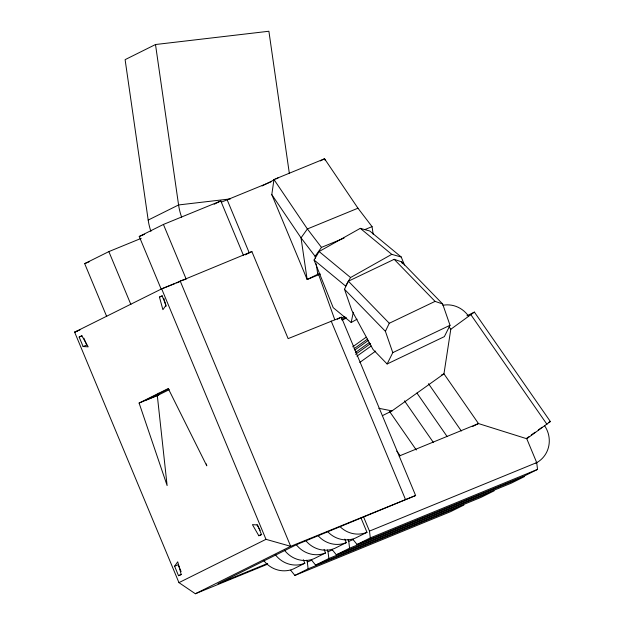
<?xml version="1.0" encoding="UTF-8"?>
<svg xmlns="http://www.w3.org/2000/svg" width="625" height="625" viewBox="0 0 625 625"><rect width="100%" height="100%" fill="white"/><g stroke="black" fill="none" stroke-linecap="round" stroke-linejoin="round"><path stroke-width="0.94" d="M320.445 274.055L307.148 279.508L271.797 194.617L273.977 179.523L324.555 158.773L357.969 208.211L372.055 226.633L373.172 234.25M449.156 326.922L450.789 329.281L443.961 373.836L478.477 423.562L526.766 438.734L536.711 462.609L537.539 469.406L524.273 476.008L357.039 544.484L352.898 539.344M404.477 265.086L401.242 257.016L369.773 231.008L360.289 228.344L319.102 251.531L314.086 260.016L333.203 307.648L351.172 322.508L353.281 312.305M344.5 289.258L348.383 281.195L394.172 259.32L401.742 261.914L442.641 303.977L450.023 325.281L444.352 336.633L387.117 363.984L373.016 349.438L351.883 310.57L344.5 289.258L385.406 331.328L392.781 352.633L387.117 363.984M385.406 331.328L389.281 323.266L435.078 301.383L442.641 303.977M401.242 257.016L391.75 254.352L350.562 277.539L345.555 286.023L314.086 260.016M315.391 258.172L315.117 256.297L321.469 247.383L344.047 238.117M174.594 566.219L177.727 561.82L181.172 574.391L178.539 575.695L174.594 566.219L178.234 564.727L181.109 571.617M450.789 329.281L474.391 312.094L550.367 421.547L526.766 438.734M352.703 346.812L366.164 337.211M354.094 348.688L367.555 339.086M354.742 350.086L368.227 340.469M355.312 352.539L369.594 342.359M355.555 354.297L370.633 343.547M356.914 356.188L371.195 346M359.805 362.422L375.688 351.094M382.422 415.656L392.016 410.883L443.961 373.836L441.344 375.141M526.609 438.305L528.938 436.641M531.273 434.984L535.156 432.211M538.266 429.992L542.148 427.219M351.172 322.508L357.086 319.172M262.141 185.945L274.055 179.906M275.758 179.039L278.312 177.75M320.305 160.938L324.555 158.773L325.305 160.57M319.391 273.461L307.148 279.508L301.031 237.867L271.797 194.617M289.328 173.32L268.891 31.25L155.5 44.523L125.109 59.648L148.188 220.078A59.297 56.812 63.5 0 0 150.922 231.367M148.188 220.078L178.578 204.953L230.469 198.883M106.719 316.562L84.672 263.633L108.852 251.602L141.234 238.336M161.289 289.406L139.242 236.477L163.422 224.445L220.789 200.953L243.539 255.578M214.156 204.25L220.789 200.953M79.156 337.055L81.789 335.75L88.195 346.844L83.102 346.531L79.156 337.055L82.07 335.867M159.453 297.102L162.078 295.797L166.031 305.273L162.898 309.672L159.453 297.102L162.367 295.914M245.258 254.852L251.875 251.555L288.133 338.625L341.359 317.195L415.625 495.523L296.742 544.57L217.992 583.75L267.688 563.406M169.289 389.633L157.312 395.594L167.117 485.562L139.102 403.047L168.25 388.547L206.781 465.82L206.328 463.938M168.664 388.82L146.148 400.023L158.898 394.805L158.219 393.18M337.211 319.258L341.359 317.195M466.93 315.805L474.391 312.094M472.367 426.602L478.477 423.562L399.203 456.023M258.836 535.742L261.469 534.438L257.523 524.961L252.43 524.648L258.836 535.742L261.75 534.547M251.875 251.555L161.672 288.859L74.633 332.164L178.953 582.633L265.984 539.328L290.688 546.32L415.625 495.523M178.953 582.633L195.367 593.75L290.688 546.32L180.164 280.922L185.367 279.414M548.703 422.367L550.367 421.547M303.344 559.727L304.82 563.266L293.211 569.039A25.875 24.789 63.5 0 1 263.68 560.414M324.07 549.414L325.539 552.953L313.938 558.727A25.875 24.789 63.5 0 1 284.398 550.102M344.789 539.102L346.266 542.641L334.656 548.414A25.875 24.789 63.5 0 1 305.711 540.547M361.094 518.18L366.984 532.328L355.383 538.102A25.875 24.789 63.5 0 1 327.711 531.695M294.875 575.422L308.133 568.82L463.898 505.039L450.633 511.641L294.875 575.422L290.727 570.273M315.594 565.109L328.859 558.508L494.18 490.812L480.922 497.414L315.594 565.109L311.453 559.961M336.32 554.797L349.578 548.195L524.469 476.586L511.203 483.188L336.32 554.797L332.172 549.656M357.039 544.484L370.305 537.891L537.539 469.406M392.781 352.633L450.023 325.281M79.961 329.922L74.633 332.164L77.188 331.211M221.445 202.125A25.875 0.516 -22.6 0 0 227.156 199.805L271.039 181.844M139.242 236.477L144.641 234.266M84.672 263.633L89.172 261.789M357.969 208.211L307.383 228.961L301.031 237.867L315.117 256.297M364.828 229.594L372.055 226.633M83.102 346.531L86.742 345.039L83.875 338.148M341.344 318.125L344.898 316.664M341.766 319.547L346.211 317.719M139.102 403.047L157.312 395.594M178.539 575.695L181.453 574.5M195.367 593.75L267.641 564.156M370.305 537.891L369.477 531.094L536.711 462.609M349.578 548.195L348.75 541.406L353.258 539.555M328.859 558.508L328.031 551.719L332.547 549.867M308.133 568.82L307.305 562.023L311.805 560.188M174.828 283.664L161.672 288.859L265.984 539.328M176.586 282.969L179.219 281.93M378.727 408.281L392.016 410.883M360.289 228.344L391.75 254.352M319.102 251.531L350.562 277.539M394.172 259.32L435.078 301.383M348.383 281.195L389.281 323.266M321.469 247.383L307.383 228.961L273.977 179.523M396.766 451.133L400.258 455.773M470.992 314.867L546.969 424.32M428.492 383.688L461.344 431.008M416.93 393.039L447.172 436.617M404.5 400.859L433.445 442.562M389.594 411.508L416.312 450.008M256.984 524.742L260.188 530.289M331.156 321L405.43 499.336M363.578 516.938L369.477 531.094M227.156 199.805L249.211 252.758M348.016 539.633L348.75 541.406M327.289 549.945L328.031 551.719M306.57 560.258L307.305 562.023M163.422 224.445L186.211 279.172M108.852 251.602L130.898 304.531M318.711 274.766L334.789 319.758M401.742 261.914L402.352 263.688M163.828 298.305L166.047 306.383M316.219 263.805L317.742 274.141M155.5 44.523L178.578 204.953A59.297 56.812 63.5 0 0 181.633 217.156M346.406 318.164A25.875 0.516 -22.6 0 1 341.969 320.023M304.82 563.266A25.875 24.789 63.5 0 1 275.281 554.641M442.875 305.289A25.875 24.789 63.5 0 1 468.508 316.109M544.484 425.562A25.875 24.789 63.5 0 1 535.844 463.117M325.539 552.953A25.875 24.789 63.5 0 1 296.008 544.328M346.266 542.641A25.875 24.789 63.5 0 1 317.938 535.516M366.984 532.328A25.875 24.789 63.5 0 1 339.992 526.609"/></g></svg>
